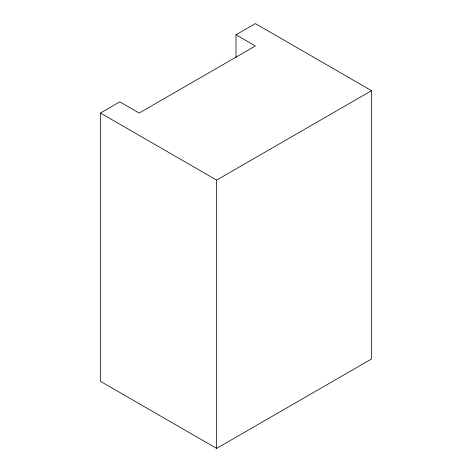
<?xml version="1.0" encoding="UTF-8"?>
<svg xmlns="http://www.w3.org/2000/svg" width="472" height="472" viewBox="0 0 472 472"><rect width="100%" height="100%" fill="white"/><g stroke="black" fill="none" stroke-linecap="round" stroke-linejoin="round"><path stroke-width="0.71" d="M236 34.78L255.364 23.6L371.535 90.671L371.535 358.968L216.636 448.4L100.465 381.329L100.465 113.032L119.823 101.852L139.187 113.032L255.364 45.955L236 34.78L236 57.625M100.465 113.032L216.636 180.103L371.535 90.671M216.636 180.103L216.636 448.4"/></g></svg>
